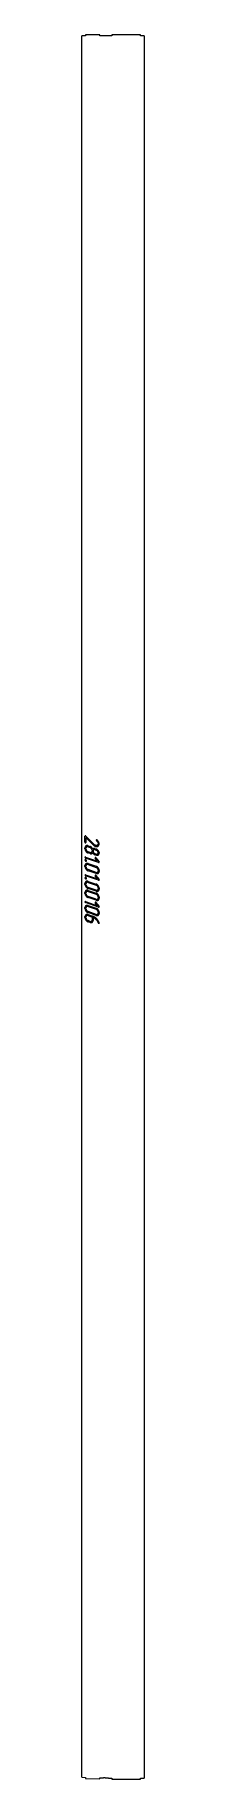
# Model space of a CAD drawing. Header units: millimetres. Extents: x 0 to 87, y -3 to 2438.
import ezdxf

# ---------------------------------------------------------------- set-up
doc = ezdxf.new("R2010")
doc.units = ezdxf.units.MM
doc.linetypes.add('K5LT_BASIC', pattern=[0])
doc.layers.add('Engraving', color=7, linetype='Continuous')

msp = doc.modelspace()

# ---------------------------------------------------------------- linework, layer by layer
at = {"color": 143, "linetype": 'K5LT_BASIC', "lineweight": 15, "true_color": 0x33acca}
for p, q in [((0, 0), (0, 2436.4)), ((5, 2436.4), (0, 2436.4)), ((25, 2437.9), (5, 2437.9)), ((5, 2437.9), (5, 2436.4)), ((25, 2436.4), (25, 2437.9)), ((30, 2436.4), (25, 2436.4)), ((37.1, 2436.4), (30, 2436.4)), ((42.1, 2436.4), (37.1, 2436.4)), ((42.1, 2437.9), (42.1, 2436.4)), ((82.1, 2437.9), (42.1, 2437.9)), ((82.1, 2436.4), (82.1, 2437.9)), ((87.1, 2436.4), (82.1, 2436.4)), ((87.1, 2436.4), (87.1, -1)), ((0, 0), (5, -0.1)), ((5, -0.1), (5, -1.6)), ((5, -1.6), (25, -2.2)), ((25, -0.7), (30, -0.8)), ((25, -2.2), (25, -0.7)), ((37.1, -1), (42.1, -1)), ((42.1, -1), (42.1, -2.5)), ((42.1, -2.5), (82.1, -2.5)), ((82.1, -1), (87.1, -1)), ((82.1, -2.5), (82.1, -1))]:
    msp.add_line(p, q, dxfattribs=at)
msp.add_open_spline([(37.1, -1), (36.8, -1), (36.2, -1), (35.3, -1), (34.4, -1), (33.5, -1), (32.7, -0.9), (31.8, -0.9), (30.9, -0.9), (30.3, -0.8), (30, -0.8)], degree=3, dxfattribs=at)
at = {"layer": 'Engraving', "color": 143, "linetype": 'K5LT_BASIC', "lineweight": 15, "true_color": 0x33acca}
for p, q in [((4.2, 1308.3), (4.2, 1316.8)), ((4.2, 1299.1), (4.2, 1300.6)), ((5.3, 1317), (17.1, 1305.2)), ((5.6, 1315), (5.6, 1307.8)), ((16.3, 1304.3), (5.6, 1315)), ((5.6, 1298.7), (5.6, 1300.1)), ((8.5, 1303.4), (11.3, 1302.4)), ((8.5, 1302), (11.3, 1301)), ((11.3, 1293.9), (8.5, 1294.9)), ((11.3, 1292.5), (8.5, 1293.4)), ((14.2, 1297.2), (14.2, 1295.8)), ((17.1, 1305.2), (17.7, 1304.7)), ((17.7, 1304.7), (18.2, 1304.4)), ((18.4, 1299.3), (19.9, 1298.8)), ((18.4, 1297.9), (19.9, 1297.4)), ((20.5, 1311.8), (20.8, 1311.6)), ((23.8, 1294.9), (24, 1294)), ((24, 1294), (24.1, 1293.6)), ((24.1, 1293.6), (24.1, 1293.1)), ((4.2, 1274.3), (4.2, 1275.7)), ((4.9, 1287.6), (21.7, 1281.9)), ((23.4, 1279.9), (4.9, 1286.2)), ((5.6, 1273.8), (5.6, 1275.2)), ((8.5, 1278.5), (19.9, 1274.7)), ((8.5, 1277.1), (19.9, 1273.2)), ((19.9, 1266.1), (8.5, 1270)), ((19.9, 1291.7), (18.4, 1292.2)), ((19.9, 1290.3), (18.4, 1290.8)), ((21.7, 1281.9), (18.6, 1286)), ((19.6, 1286.7), (23.9, 1281)), ((20.3, 1290.1), (19.9, 1290.3)), ((20.8, 1290), (20.3, 1290.1)), ((21.5, 1290), (20.8, 1290)), ((22.7, 1269.4), (22.7, 1268)), ((4.2, 1249.4), (4.2, 1250.8)), ((4.9, 1262.8), (21.7, 1257.1)), ((23.4, 1255.1), (4.9, 1261.3)), ((5.6, 1248.9), (5.6, 1250.3)), ((19.9, 1264.7), (8.5, 1268.5)), ((8.5, 1253.6), (19.9, 1249.8)), ((8.5, 1252.2), (19.9, 1248.4)), ((19.9, 1241.2), (8.5, 1245.1)), ((21.7, 1257.1), (18.6, 1261.1)), ((19.6, 1261.8), (23.9, 1256.1)), ((24.1, 1268.9), (24.1, 1267.5)), ((4.2, 1236.7), (4.2, 1238.1)), ((4.9, 1225.2), (21.7, 1219.5)), ((23.4, 1217.5), (4.9, 1223.8)), ((5.6, 1236.2), (5.6, 1237.6)), ((19.9, 1239.8), (8.5, 1243.7)), ((8.5, 1240.9), (19.9, 1237.1)), ((8.5, 1239.5), (19.9, 1235.7)), ((19.9, 1228.5), (8.5, 1232.4)), ((19.9, 1227.1), (8.5, 1231)), ((21.7, 1219.5), (18.6, 1223.6)), ((19.6, 1224.2), (23.9, 1218.5)), ((22.7, 1244.5), (22.7, 1243.1)), ((22.7, 1231.8), (22.7, 1230.4)), ((24.1, 1244.1), (24.1, 1242.6)), ((24.1, 1231.4), (24.1, 1229.9)), ((4.2, 1215.5), (4.2, 1217)), ((4.2, 1202.8), (4.2, 1204.3)), ((5.6, 1215.1), (5.6, 1216.5)), ((5.6, 1202.4), (5.6, 1203.8)), ((8.5, 1219.8), (19.9, 1215.9)), ((8.5, 1218.4), (19.9, 1214.5)), ((19.9, 1207.4), (8.5, 1211.2)), ((19.9, 1205.9), (8.5, 1209.8)), ((8.5, 1207.1), (14.8, 1204.9)), ((8.5, 1205.7), (14.2, 1203.7)), ((11.3, 1197.6), (8.5, 1198.6)), ((11.3, 1196.2), (8.5, 1197.1)), ((14.2, 1203.7), (14.2, 1199.5)), ((15.6, 1203.2), (15.6, 1199)), ((22.5, 1196.3), (22.2, 1197)), ((22.6, 1195.9), (22.5, 1196.3)), ((22.7, 1195.6), (22.6, 1195.9)), ((22.7, 1210.7), (22.7, 1209.3)), ((24.1, 1210.2), (24.1, 1208.8)), ((24.1, 1195.6), (24.1, 1195.3))]:
    msp.add_line(p, q, dxfattribs=at)
for points in [[(4.5, 1317.2), (4.2, 1317.1), (4.2, 1316.8)], [(4.2, 1308.3), (4.2, 1308), (4.5, 1307.7)], [(5.5, 1303.1), (4.2, 1302.2), (4.2, 1300.6)], [(4.2, 1299.1), (4.2, 1297.4), (5.5, 1295.7)], [(5, 1317.3), (4.7, 1317.4), (4.5, 1317.2)], [(4.5, 1307.7), (4.7, 1307.5), (4.9, 1307.4)], [(4.9, 1307.4), (5.2, 1307.3), (5.4, 1307.4)], [(5.3, 1317), (5.2, 1317.2), (5, 1317.3)], [(5.4, 1307.4), (5.6, 1307.6), (5.6, 1307.8)], [(8.5, 1303.4), (6.7, 1304), (5.5, 1303.1)], [(5.5, 1295.7), (6.7, 1294), (8.5, 1293.4)], [(6.5, 1301.8), (5.6, 1301.2), (5.6, 1300.1)], [(5.6, 1298.7), (5.6, 1297.5), (6.5, 1296.4)], [(8.5, 1302), (7.3, 1302.4), (6.5, 1301.8)], [(6.5, 1296.4), (7.3, 1295.3), (8.5, 1294.9)], [(13.4, 1301.1), (12.4, 1302), (11.3, 1302.4)], [(13.3, 1299.5), (12.5, 1300.6), (11.3, 1301)], [(11.3, 1293.9), (12.5, 1293.5), (13.3, 1294)], [(14.2, 1297.2), (14.2, 1298.4), (13.3, 1299.5)], [(13.3, 1294), (14.2, 1294.6), (14.2, 1295.8)], [(15.1, 1298.8), (14.4, 1300.2), (13.4, 1301.1)], [(13.6, 1292.4), (14.6, 1292.7), (15.1, 1293.5)], [(16.6, 1299.5), (15.7, 1299.4), (15.1, 1298.8)], [(15.1, 1293.5), (15.8, 1292.4), (16.6, 1291.8)], [(16.4, 1297.7), (15.6, 1297.2), (15.6, 1296)], [(15.6, 1296), (15.6, 1294.9), (16.4, 1293.7)], [(16.3, 1304.3), (17.2, 1303.5), (17.9, 1303)], [(18.4, 1297.9), (17.2, 1298.3), (16.4, 1297.7)], [(16.4, 1293.7), (17.2, 1292.6), (18.4, 1292.2)], [(18.4, 1299.3), (17.4, 1299.6), (16.6, 1299.5)], [(17.9, 1303), (18.5, 1302.6), (19.2, 1302.4)], [(19.2, 1303.8), (18.7, 1304), (18.2, 1304.4)], [(21.7, 1304.2), (20.7, 1303.3), (19.2, 1303.8)], [(19.2, 1302.4), (21.3, 1301.7), (22.7, 1302.9)], [(20, 1311.7), (19.8, 1311.6), (19.8, 1311.3)], [(19.8, 1311.3), (19.8, 1311), (19.9, 1310.8)], [(19.9, 1310.8), (20, 1310.6), (20.3, 1310.5)], [(22.9, 1296.5), (21.5, 1298.2), (19.9, 1298.8)], [(21.9, 1295.9), (21.1, 1297), (19.9, 1297.4)], [(20.5, 1311.8), (20.2, 1311.9), (20, 1311.7)], [(20.3, 1310.5), (21.6, 1309.5), (22.1, 1308.5)], [(23.3, 1308.9), (22.5, 1310.4), (20.8, 1311.6)], [(22.4, 1305.1), (22.1, 1304.5), (21.7, 1304.2)], [(22.7, 1293.6), (22.7, 1294.7), (21.9, 1295.9)], [(21.9, 1291.8), (22.7, 1292.4), (22.7, 1293.6)], [(22.1, 1308.5), (22.7, 1307.4), (22.7, 1306.4)], [(22.7, 1306.4), (22.7, 1305.7), (22.4, 1305.1)], [(22.7, 1302.9), (24.1, 1304), (24.1, 1306)], [(23.8, 1294.9), (23.5, 1295.7), (22.9, 1296.5)], [(24.1, 1306), (24.1, 1307.5), (23.3, 1308.9)], [(4.4, 1287.6), (4.2, 1287.3), (4.2, 1287.2)], [(4.2, 1287.2), (4.2, 1286.8), (4.4, 1286.6)], [(4.5, 1284), (4.2, 1283.8), (4.2, 1283.3)], [(4.2, 1283.3), (4.2, 1282.8), (4.6, 1282.4)], [(5.5, 1278.2), (4.2, 1277.3), (4.2, 1275.7)], [(4.2, 1274.3), (4.2, 1272.5), (5.5, 1270.8)], [(4.9, 1287.6), (4.6, 1287.8), (4.4, 1287.6)], [(4.4, 1286.6), (4.6, 1286.3), (4.9, 1286.2)], [(5.3, 1284), (4.9, 1284.2), (4.5, 1284)], [(4.6, 1282.4), (4.9, 1282), (5.3, 1281.9)], [(5.9, 1283.5), (5.5, 1283.9), (5.3, 1284)], [(5.3, 1281.9), (5.7, 1281.8), (6, 1282)], [(8.5, 1278.5), (6.7, 1279.1), (5.5, 1278.2)], [(5.5, 1270.8), (6.7, 1269.1), (8.5, 1268.5)], [(6.5, 1276.9), (5.6, 1276.3), (5.6, 1275.2)], [(5.6, 1273.8), (5.6, 1272.6), (6.5, 1271.5)], [(6.4, 1282.6), (6.4, 1283.1), (5.9, 1283.5)], [(6, 1282), (6.4, 1282.2), (6.4, 1282.6)], [(8.5, 1277.1), (7.3, 1277.5), (6.5, 1276.9)], [(6.5, 1271.5), (7.3, 1270.4), (8.5, 1270)], [(11.3, 1292.5), (12.5, 1292.1), (13.6, 1292.4)], [(16.6, 1291.8), (17.4, 1291.1), (18.4, 1290.8)], [(18.6, 1287), (18.4, 1286.9), (18.4, 1286.6)], [(18.4, 1286.6), (18.4, 1286.3), (18.6, 1286)], [(19.2, 1287), (18.9, 1287.1), (18.6, 1287)], [(19.6, 1286.7), (19.3, 1287), (19.2, 1287)], [(19.9, 1291.7), (21, 1291.3), (21.9, 1291.8)], [(22.8, 1272.4), (21.6, 1274.1), (19.9, 1274.7)], [(21.9, 1271.7), (21, 1272.8), (19.9, 1273.2)], [(21.5, 1290), (22.3, 1290.1), (22.9, 1290.5)], [(22.7, 1269.4), (22.7, 1270.6), (21.9, 1271.7)], [(24.1, 1268.9), (24.1, 1270.7), (22.8, 1272.4)], [(22.9, 1290.5), (24.1, 1291.4), (24.1, 1293.1)], [(23.4, 1279.9), (23.7, 1279.8), (23.9, 1280)], [(24.1, 1280.4), (24.1, 1280.7), (23.9, 1281)], [(23.9, 1280), (24.1, 1280.1), (24.1, 1280.4)], [(4.4, 1262.7), (4.2, 1262.4), (4.2, 1262.3)], [(4.2, 1262.3), (4.2, 1262), (4.4, 1261.7)], [(4.5, 1259.1), (4.2, 1258.9), (4.2, 1258.4)], [(4.2, 1258.4), (4.2, 1257.9), (4.6, 1257.5)], [(5.5, 1253.4), (4.2, 1252.5), (4.2, 1250.8)], [(4.2, 1249.4), (4.2, 1247.6), (5.5, 1246)], [(4.9, 1262.8), (4.6, 1262.9), (4.4, 1262.7)], [(4.4, 1261.7), (4.6, 1261.4), (4.9, 1261.3)], [(5.3, 1259.1), (4.9, 1259.3), (4.5, 1259.1)], [(4.6, 1257.5), (4.9, 1257.1), (5.3, 1257)], [(5.9, 1258.6), (5.5, 1259.1), (5.3, 1259.1)], [(5.3, 1257), (5.7, 1256.9), (6, 1257.1)], [(8.5, 1253.6), (6.7, 1254.3), (5.5, 1253.4)], [(5.5, 1246), (6.7, 1244.3), (8.5, 1243.7)], [(6.5, 1252), (5.6, 1251.5), (5.6, 1250.3)], [(5.6, 1248.9), (5.6, 1247.8), (6.5, 1246.6)], [(6.4, 1257.7), (6.4, 1258.2), (5.9, 1258.6)], [(6, 1257.1), (6.4, 1257.3), (6.4, 1257.7)], [(8.5, 1252.2), (7.3, 1252.6), (6.5, 1252)], [(6.5, 1246.6), (7.3, 1245.5), (8.5, 1245.1)], [(18.6, 1262.1), (18.4, 1262), (18.4, 1261.7)], [(18.4, 1261.7), (18.4, 1261.4), (18.6, 1261.1)], [(19.2, 1262.2), (18.9, 1262.3), (18.6, 1262.1)], [(19.6, 1261.8), (19.3, 1262.1), (19.2, 1262.2)], [(19.9, 1266.1), (21, 1265.7), (21.9, 1266.3)], [(19.9, 1264.7), (21.6, 1264.1), (22.9, 1264.9)], [(22.8, 1247.5), (21.6, 1249.2), (19.9, 1249.8)], [(21.9, 1246.8), (21, 1248), (19.9, 1248.4)], [(21.9, 1266.3), (22.7, 1266.8), (22.7, 1268)], [(22.7, 1244.5), (22.7, 1245.7), (21.9, 1246.8)], [(24.1, 1244.1), (24.1, 1245.9), (22.8, 1247.5)], [(22.9, 1264.9), (24.1, 1265.8), (24.1, 1267.5)], [(23.4, 1255.1), (23.7, 1254.9), (23.9, 1255.1)], [(24.1, 1255.5), (24.1, 1255.8), (23.9, 1256.1)], [(23.9, 1255.1), (24.1, 1255.3), (24.1, 1255.5)], [(5.5, 1240.7), (4.2, 1239.8), (4.2, 1238.1)], [(4.2, 1236.7), (4.2, 1234.9), (5.5, 1233.3)], [(4.4, 1225.2), (4.2, 1224.8), (4.2, 1224.7)], [(4.2, 1224.7), (4.2, 1224.4), (4.4, 1224.1)], [(4.9, 1225.2), (4.6, 1225.3), (4.4, 1225.2)], [(4.4, 1224.1), (4.6, 1223.9), (4.9, 1223.8)], [(8.5, 1240.9), (6.7, 1241.6), (5.5, 1240.7)], [(5.5, 1233.3), (6.7, 1231.6), (8.5, 1231)], [(6.5, 1239.3), (5.6, 1238.8), (5.6, 1237.6)], [(5.6, 1236.2), (5.6, 1235.1), (6.5, 1233.9)], [(8.5, 1239.5), (7.3, 1239.9), (6.5, 1239.3)], [(6.5, 1233.9), (7.3, 1232.8), (8.5, 1232.4)], [(18.6, 1224.6), (18.4, 1224.4), (18.4, 1224.1)], [(18.4, 1224.1), (18.4, 1223.9), (18.6, 1223.6)], [(19.2, 1224.6), (18.9, 1224.7), (18.6, 1224.6)], [(19.6, 1224.2), (19.3, 1224.6), (19.2, 1224.6)], [(19.9, 1241.2), (21, 1240.8), (21.9, 1241.4)], [(19.9, 1239.8), (21.6, 1239.2), (22.9, 1240.1)], [(22.8, 1234.8), (21.6, 1236.5), (19.9, 1237.1)], [(21.9, 1234.1), (21, 1235.3), (19.9, 1235.7)], [(19.9, 1228.5), (21, 1228.1), (21.9, 1228.7)], [(19.9, 1227.1), (21.6, 1226.5), (22.9, 1227.4)], [(21.9, 1241.4), (22.7, 1241.9), (22.7, 1243.1)], [(22.7, 1231.8), (22.7, 1233), (21.9, 1234.1)], [(21.9, 1228.7), (22.7, 1229.2), (22.7, 1230.4)], [(24.1, 1231.4), (24.1, 1233.2), (22.8, 1234.8)], [(22.9, 1240.1), (24.1, 1240.9), (24.1, 1242.6)], [(22.9, 1227.4), (24.1, 1228.2), (24.1, 1229.9)], [(5.5, 1219.5), (4.2, 1218.6), (4.2, 1217)], [(4.2, 1215.5), (4.2, 1213.8), (5.5, 1212.1)], [(5.5, 1206.8), (4.2, 1205.9), (4.2, 1204.3)], [(4.2, 1202.8), (4.2, 1201.1), (5.5, 1199.4)], [(8.5, 1219.8), (6.7, 1220.4), (5.5, 1219.5)], [(5.5, 1212.1), (6.7, 1210.4), (8.5, 1209.8)], [(8.5, 1207.1), (6.7, 1207.7), (5.5, 1206.8)], [(5.5, 1199.4), (6.7, 1197.7), (8.5, 1197.1)], [(6.5, 1218.2), (5.6, 1217.6), (5.6, 1216.5)], [(5.6, 1215.1), (5.6, 1213.9), (6.5, 1212.8)], [(6.5, 1205.5), (5.6, 1204.9), (5.6, 1203.8)], [(5.6, 1202.4), (5.6, 1201.2), (6.5, 1200.1)], [(8.5, 1218.4), (7.3, 1218.7), (6.5, 1218.2)], [(6.5, 1212.8), (7.3, 1211.7), (8.5, 1211.2)], [(8.5, 1205.7), (7.3, 1206), (6.5, 1205.5)], [(6.5, 1200.1), (7.3, 1199), (8.5, 1198.6)], [(11.3, 1197.6), (12.5, 1197.2), (13.3, 1197.7)], [(11.3, 1196.2), (13.1, 1195.6), (14.4, 1196.4)], [(13.3, 1197.7), (14.2, 1198.3), (14.2, 1199.5)], [(14.4, 1196.4), (15.6, 1197.2), (15.6, 1199)], [(20.2, 1201.6), (17.8, 1203.9), (14.8, 1204.9)], [(15.6, 1203.2), (16.5, 1202.9), (17.6, 1202.2)], [(17.6, 1202.2), (18.6, 1201.4), (19.5, 1200.6)], [(19.5, 1200.6), (20.7, 1199.4), (21.4, 1198.3)], [(22.8, 1213.7), (21.6, 1215.3), (19.9, 1215.9)], [(21.9, 1213), (21, 1214.1), (19.9, 1214.5)], [(19.9, 1207.4), (21, 1207), (21.9, 1207.5)], [(19.9, 1205.9), (21.6, 1205.3), (22.9, 1206.2)], [(24.1, 1195.6), (22.9, 1199), (20.2, 1201.6)], [(21.4, 1198.3), (21.9, 1197.6), (22.2, 1197)], [(22.7, 1210.7), (22.7, 1211.9), (21.9, 1213)], [(21.9, 1207.5), (22.7, 1208.1), (22.7, 1209.3)], [(24.1, 1210.2), (24.1, 1212), (22.8, 1213.7)], [(22.9, 1206.2), (24.1, 1207), (24.1, 1208.8)], [(23.4, 1217.5), (23.7, 1217.4), (23.9, 1217.5)], [(24.1, 1218), (24.1, 1218.3), (23.9, 1218.5)], [(23.9, 1217.5), (24.1, 1217.7), (24.1, 1218)], [(22.7, 1195.6), (22.9, 1195.3), (23, 1195.1)], [(23, 1195.1), (23.2, 1195), (23.4, 1194.9)], [(23.4, 1194.9), (23.7, 1194.8), (23.9, 1194.9)], [(23.9, 1194.9), (24.1, 1195), (24.1, 1195.3)]]:
    msp.add_open_spline(points, degree=2, dxfattribs=at)

doc.saveas('drawing.dxf')
